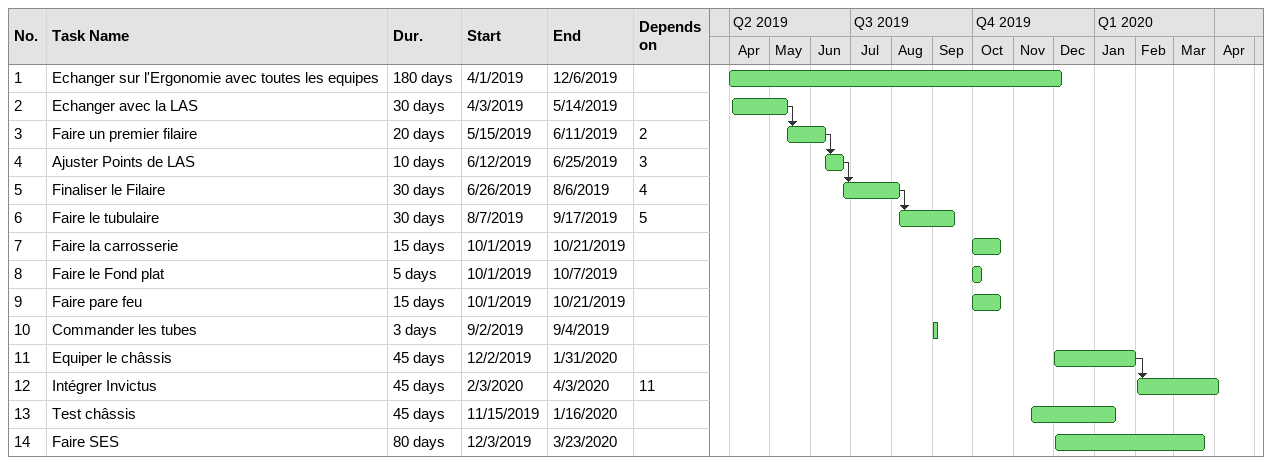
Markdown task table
| ID | Task | Duration | Start | Finish | Predecessors |
|---|---|---|---|---|---|
| 1 | Echanger sur l'Ergonomie avec toutes les equipes | 180d | 2019-04-01 | 2019-12-06 |  |
| 2 | Echanger avec la LAS | 30d | 2019-04-03 | 2019-05-14 |  |
| 3 | Faire un premier filaire | 20d | 2019-05-15 | 2019-06-11 | 2 |
| 4 | Ajuster Points de LAS | 10d | 2019-06-12 | 2019-06-25 | 3 |
| 5 | Finaliser le Filaire | 30d | 2019-06-26 | 2019-08-06 | 4 |
| 6 | Faire le tubulaire | 30d | 2019-08-07 | 2019-09-17 | 5 |
| 7 | Faire la carrosserie | 15d | 2019-10-01 | 2019-10-21 |  |
| 8 | Faire le Fond plat | 5d | 2019-10-01 | 2019-10-07 |  |
| 9 | Faire pare feu | 15d | 2019-10-01 | 2019-10-21 |  |
| 10 | Commander les tubes | 3d | 2019-09-02 | 2019-09-04 |  |
| 11 | Equiper le châssis | 45d | 2019-12-02 | 2020-01-31 |  |
| 12 | Intégrer Invictus | 45d | 2020-02-03 | 2020-04-03 | 11 |
| 13 | Test châssis | 45d | 2019-11-15 | 2020-01-16 |  |
| 14 | Faire SES | 80d | 2019-12-03 | 2020-03-23 |  |
